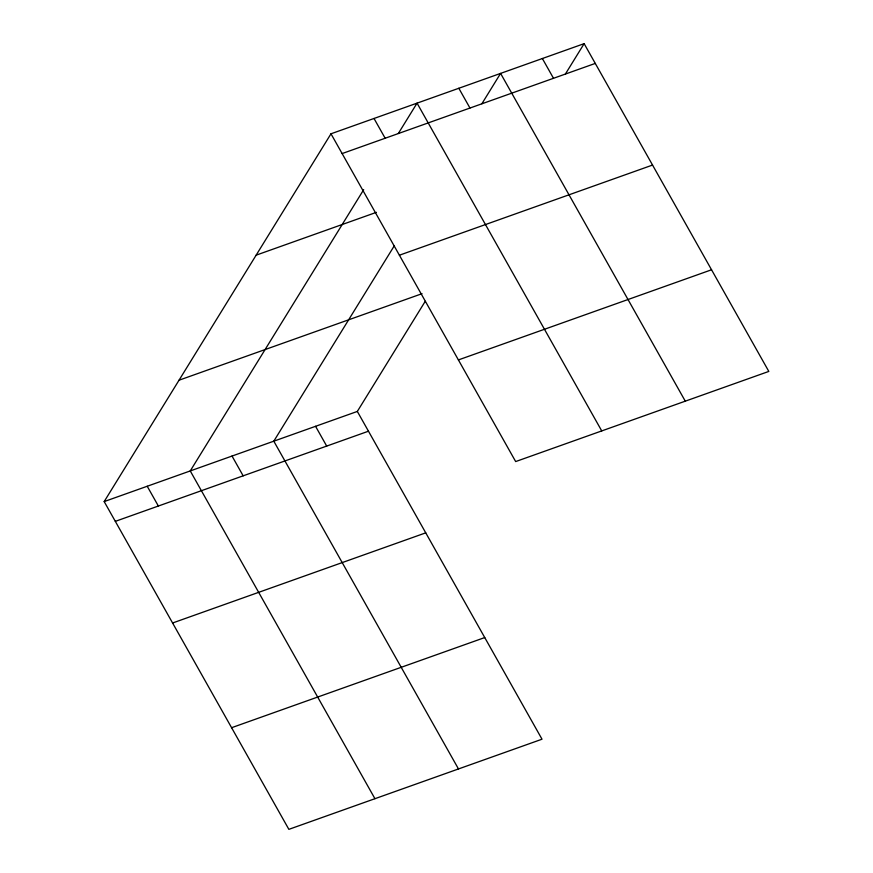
<?xml version="1.0" encoding="UTF-8"?>
<svg xmlns="http://www.w3.org/2000/svg" width="873" height="873" viewBox="0 0 873 873"><rect width="100%" height="100%" fill="white"/><g stroke="black" fill="none" stroke-linecap="round" stroke-linejoin="round"><path stroke-width="1.31" d="M425.238 301.305L357.33 411.434L542.013 739.202L288.865 829.35L104.182 501.582L330.987 133.798L584.135 43.65L768.818 371.418L515.67 461.566L330.987 133.798M363.692 189.681L190.249 470.929L374.943 798.697M398.339 133.493L417.054 103.145L601.737 430.913M394.334 245.717L273.795 441.181L458.478 768.949M481.885 103.745L500.589 73.397L685.283 401.165M565.42 73.998L584.135 43.65M342.129 153.572L595.266 63.423M256.138 255.167L376.383 212.346M399.398 255.211L652.546 165.062M179.03 380.213L422.052 293.677M458.401 359.927L711.55 269.779M104.182 501.582L357.33 411.434M115.323 521.356L368.471 431.207M172.592 622.995L425.74 532.846M231.596 727.711L484.744 637.563M542.362 58.524L553.504 78.297M458.827 88.271L469.969 108.045M374.015 118.477L385.157 138.24M315.557 426.308L326.698 446.081M232.022 456.055L243.163 475.829M147.221 486.261L158.362 506.034"/></g></svg>
